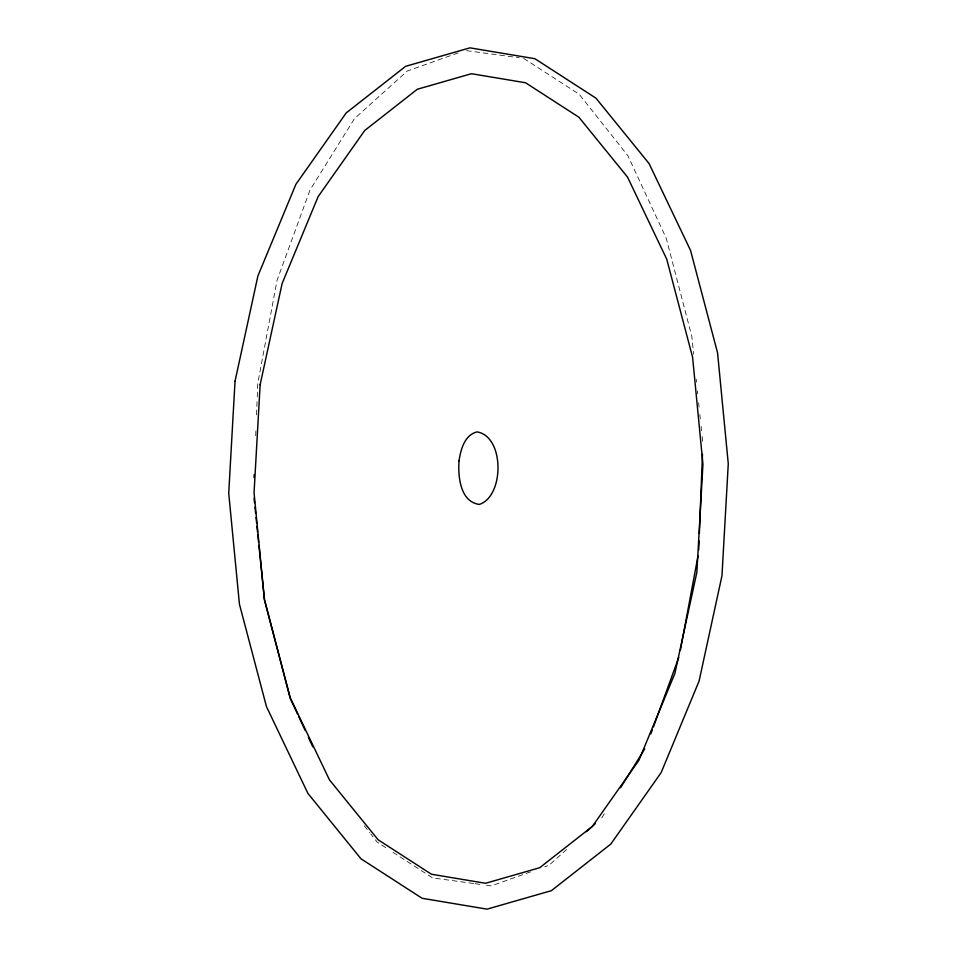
<?xml version="1.0" encoding="UTF-8"?>
<svg xmlns="http://www.w3.org/2000/svg" width="957" height="957" viewBox="0 0 957 957"><rect width="100%" height="100%" fill="white"/><g stroke="black" fill="none" stroke-linecap="round" stroke-linejoin="round"><path stroke-width="0.72" stroke-dasharray="4.79 3.59" d="M255.698 435.722L255.998 428.269M256.524 414.836L257.17 398.423M257.218 396.928L257.756 383.494L277.051 280.329L310.056 189.953L354.521 118.548L407.407 70.962L459.492 52.444M601.833 817.78L605.733 811.512M566.58 849.505L548.947 865.367L544.724 866.863M530.645 871.863L491.24 885.883L483.907 884.89M466.585 50.649L514.938 57.205M516.397 57.408L519.328 57.803M473.655 883.49L432.636 877.928L390.695 850.821M475.115 883.694L482.448 884.687M523.718 58.401L579.224 94.276L627.84 155.632L666.251 238.281L691.851 336.601L693.658 354.234M385.767 847.627L377.13 842.052L370.718 833.954M364.294 825.843L369.797 832.793M696.229 379.223L696.529 382.166M697.438 390.982L697.737 393.925M698.646 402.741L699.1 407.144M699.854 414.501L700.309 418.903M701.062 426.248L701.517 430.662M702.127 436.536L702.881 443.892"/><path stroke-width="1.44" d="M254.06 477.507L254.179 474.528M698.718 549.844L699.077 540.884M699.364 533.432L702.474 454.336M680.391 650.186L698.06 555.73M650.868 733.852L652.399 729.689M653.404 726.901L678.8 657.387M620.555 787.707L644.743 748.876M586.414 831.657L595.23 823.726M297.663 714.305L290.103 698.048L264.515 599.716L258.916 545.346M298.919 717.008L305.223 730.562M308.369 737.333L312.783 746.819M254.084 498.31L254.526 502.724M254.981 507.138L255.591 513.012M256.045 517.426L256.643 523.3M256.954 526.242L257.553 532.116M257.864 535.059L258.617 542.404M459.037 460.807C457.889 476.335 460.114 501.839 479.313 504.423C504.459 496.336 504.722 436.32 477.041 431.906C464.528 435.004 460.7 449.646 459.037 460.807M235.027 381.269L228.723 493.226L239.441 604.19L266.453 706.577L307.927 793.437L361.016 858.824L422.109 898.288L487.041 909.15L551.399 890.668L610.793 844.086L661.155 772.598L699.088 681.073L721.973 575.731L728.277 463.774L717.559 352.81L690.547 250.423L649.073 163.563L595.984 98.176L534.891 58.712L469.959 47.85L405.601 66.332L346.207 112.914L295.845 184.402L257.911 275.927L235.027 381.269M260.137 384.678L254.06 492.723L264.395 599.716L290.282 697.844L329.435 779.835L378.099 839.768L431.428 874.231L485.57 883.287L539.688 867.736L592.275 826.501L638.893 760.337L674.876 673.489L696.863 572.322L702.94 464.277L692.605 357.284L666.718 259.156L627.565 177.165L578.901 117.233L525.572 82.769L471.43 73.713L417.312 89.264L364.725 130.499L318.107 196.663L282.124 283.511L260.137 384.678"/></g></svg>
